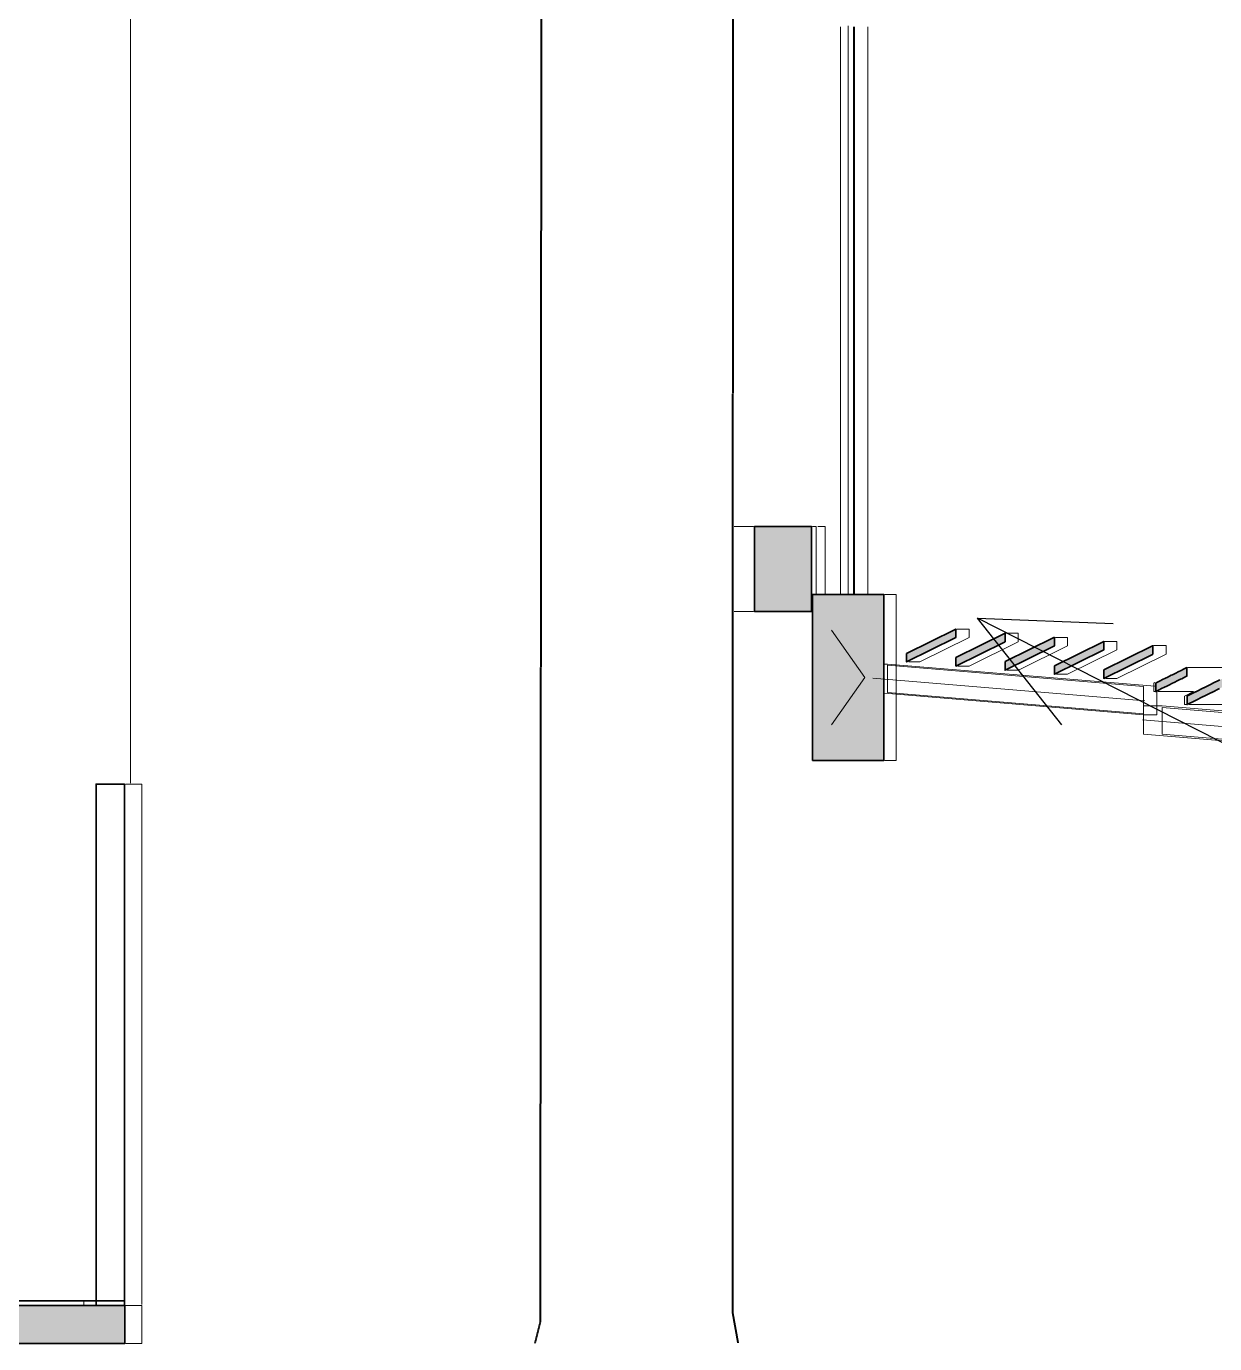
# Model space of a CAD drawing. Header units: millimetres. Extents: x 0 to 153524, y 0 to 59400.
# Drawn here: x 17793 to 20300, y 27469 to 30249 of the extents above; entities that cross this region are included whole.
import ezdxf

# ---------------------------------------------------------------- set-up
doc = ezdxf.new("R2010")
doc.units = ezdxf.units.MM
for name, color, linetype, lineweight in [('01_切断（構造・壁）', 7, 'Continuous', 35), ('03_切断（ガラス）', 5, 'Continuous', 13), ('05_断熱（仮）', 2, 'Continuous', 9), ('10_見えがかり', 7, 'Continuous', 13), ('11_見えがかり（家具）', 8, 'Continuous', 9), ('12_見えがかり（ガラス）', 5, 'Continuous', 9)]:
    doc.layers.add(name, color=color, linetype=linetype, lineweight=lineweight)

msp = doc.modelspace()

# ---------------------------------------------------------------- hatches: boundary and pattern name
at = {"layer": '01_切断（構造・壁）'}
for points in [[(19449.4, 29112.3), (19449.4, 29014), (19444.9, 29014), (19439.7, 29014), (19437.1, 29014), (19435.6, 29014), (19434.6, 29014), (19433.8, 29014), (19433.3, 29014), (19432.8, 29014), (19432.5, 29014), (19432.2, 29014), (19432, 29014), (19430.7, 29014), (19429.4, 29014), (19428.1, 29014), (19426.8, 29014), (19425.5, 29014), (19424.3, 29014), (19423, 29014), (19421.7, 29014), (19420.4, 29014), (19419.1, 29014), (19417.8, 29014), (19416.5, 29014), (19415.4, 29014), (19414, 29014), (19412.2, 29014), (19410.1, 29014), (19407.3, 29014), (19403.6, 29014), (19398.5, 29014), (19390.8, 29014), (19377.9, 29014), (19352.1, 29014), (19329.4, 29014), (19329.4, 29095.7), (19329.4, 29194), (19352.1, 29194), (19377.9, 29194), (19390.8, 29194), (19398.5, 29194), (19403.6, 29194), (19407.3, 29194), (19410.1, 29194), (19412.2, 29194), (19414, 29194), (19415.4, 29194), (19416.5, 29194), (19417.8, 29194), (19419.1, 29194), (19420.4, 29194), (19421.7, 29194), (19423, 29194), (19424.3, 29194), (19425.5, 29194), (19426.8, 29194), (19428.1, 29194), (19429.4, 29194), (19430.7, 29194), (19432, 29194), (19432.2, 29194), (19432.5, 29194), (19432.8, 29194), (19433.3, 29194), (19433.8, 29194), (19434.6, 29194), (19435.6, 29194), (19437.1, 29194), (19439.7, 29194), (19444.9, 29194), (19449.4, 29194)], [(19601.8, 28865.6), (19601.8, 28700), (19530.9, 28700), (19451.8, 28700), (19451.8, 28884.4), (19451.8, 29050), (19522.8, 29050), (19601.8, 29050)], [(19650, 28925.8), (19752.7, 28976.6), (19753.9, 28977.2), (19753.9, 28959.4), (19753.9, 28959.2), (19752.7, 28958.6), (19650, 28907.8), (19650, 28908)], [(19754, 28917.2), (19856.7, 28967.9), (19857.9, 28968.5), (19857.9, 28950.7), (19857.9, 28950.5), (19856.7, 28949.9), (19754, 28899.2), (19754, 28899.4)], [(19858, 28908.5), (19960.7, 28959.2), (19961.9, 28959.8), (19961.9, 28942), (19961.9, 28941.8), (19960.7, 28941.2), (19858, 28890.5), (19858, 28890.7)], [(19962, 28899.8), (20064.7, 28950.6), (20065.9, 28951.2), (20065.9, 28933.4), (20065.9, 28933.2), (20064.7, 28932.6), (19962, 28881.8), (19962, 28882)], [(20066, 28891.2), (20168.7, 28941.9), (20169.9, 28942.5), (20169.9, 28924.7), (20169.9, 28924.5), (20168.7, 28923.9), (20066, 28873.2), (20066, 28873.4)], [(20186.6, 28850.9), (20184.3, 28849.8), (20175.6, 28845.4), (20175.6, 28846.1), (20175.6, 28848.4), (20175.6, 28849.1), (20175.6, 28851.4), (20175.6, 28852.1), (20175.6, 28854.4), (20175.6, 28855.1), (20175.6, 28857.4), (20175.6, 28858.1), (20175.6, 28860.4), (20175.6, 28861.1), (20175.6, 28863.4), (20177.8, 28864.5), (20186.6, 28868.9), (20188.8, 28870), (20197.6, 28874.3), (20199.8, 28875.4), (20208.5, 28879.7), (20210.8, 28880.8), (20219.5, 28885.2), (20221.8, 28886.3), (20230.5, 28890.6), (20232.8, 28891.7), (20241.5, 28896), (20241.5, 28895.4), (20241.5, 28893), (20241.5, 28892.4), (20241.5, 28890), (20241.5, 28889.4), (20241.5, 28887), (20241.5, 28886.4), (20241.5, 28884), (20241.5, 28883.4), (20241.5, 28881), (20241.5, 28880.4), (20241.5, 28878), (20239.3, 28876.9), (20230.5, 28872.6), (20228.3, 28871.5), (20219.5, 28867.2), (20217.3, 28866), (20208.5, 28861.7), (20206.3, 28860.6), (20197.6, 28856.3), (20195.3, 28855.2)], [(20259.3, 28826.6), (20258.5, 28826.1), (20242, 28818), (20242, 28818.1), (20242, 28821), (20242, 28821.1), (20242, 28824), (20242, 28824.1), (20242, 28827), (20242, 28827.1), (20242, 28830), (20242, 28830.1), (20242, 28833), (20242, 28833.1), (20242, 28836), (20242.8, 28836.4), (20259.3, 28844.6), (20260.2, 28845), (20276.6, 28853.1), (20277.5, 28853.5), (20294, 28861.7), (20294.8, 28862.1), (20311.3, 28870.2), (20312.1, 28870.6), (20328.6, 28878.8), (20329.4, 28879.2), (20345.9, 28887.3), (20345.9, 28887.2), (20345.9, 28884.3), (20345.9, 28884.2), (20345.9, 28881.3), (20345.9, 28881.2), (20345.9, 28878.3), (20345.9, 28878.2), (20345.9, 28875.3), (20345.9, 28875.2), (20345.9, 28872.3), (20345.9, 28872.2), (20345.9, 28869.3), (20345.1, 28868.9), (20328.6, 28860.8), (20327.7, 28860.4), (20311.3, 28852.2), (20310.4, 28851.8), (20294, 28843.7), (20293.1, 28843.3), (20276.6, 28835.1), (20275.8, 28834.7)], [(8797.2, 27470), (8797.2, 27519.9), (8797.2, 27550), (8804, 27550), (8828.7, 27550), (8855.3, 27550), (8880.4, 27550), (8884.2, 27550), (8915.7, 27550), (8935.6, 27550), (8950.1, 27550), (8964.6, 27550), (8988.2, 27550), (9030.5, 27550), (9053.8, 27550), (9215.4, 27550), (9416.3, 27550), (11872.6, 27550), (18001, 27550), (18001, 27502.9), (18001, 27470), (11872.6, 27470), (9422.6, 27470), (9417.5, 27470), (9209.1, 27470), (9048.9, 27470), (9030.5, 27470), (8988.2, 27470), (8964.6, 27470), (8950.1, 27470), (8935.6, 27470), (8915.7, 27470), (8880.4, 27470), (8855.3, 27470), (8804, 27470)]]:
    msp.add_hatch(color=7, dxfattribs=at).paths.add_polyline_path(points)
at = {"layer": '05_断熱（仮）', "true_color": 0xf3d98b}
msp.add_hatch(color=8, dxfattribs=at).paths.add_polyline_path([(19476.8, 28725), (19476.8, 29025), (19576.8, 29025), (19576.8, 28725)])

# ---------------------------------------------------------------- linework, layer by layer
at = {"layer": '01_切断（構造・壁）'}
for points in [[(19449.4, 29112.3), (19449.4, 29014), (19444.9, 29014), (19439.7, 29014), (19437.1, 29014), (19435.6, 29014), (19434.6, 29014), (19433.8, 29014), (19433.3, 29014), (19432.8, 29014), (19432.5, 29014), (19432.2, 29014), (19432, 29014), (19430.7, 29014), (19429.4, 29014), (19428.1, 29014), (19426.8, 29014), (19425.5, 29014), (19424.3, 29014), (19423, 29014), (19421.7, 29014), (19420.4, 29014), (19419.1, 29014), (19417.8, 29014), (19416.5, 29014), (19415.4, 29014), (19414, 29014), (19412.2, 29014), (19410.1, 29014), (19407.3, 29014), (19403.6, 29014), (19398.5, 29014), (19390.8, 29014), (19377.9, 29014), (19352.1, 29014), (19329.4, 29014), (19329.4, 29095.7), (19329.4, 29194), (19352.1, 29194), (19377.9, 29194), (19390.8, 29194), (19398.5, 29194), (19403.6, 29194), (19407.3, 29194), (19410.1, 29194), (19412.2, 29194), (19414, 29194), (19415.4, 29194), (19416.5, 29194), (19417.8, 29194), (19419.1, 29194), (19420.4, 29194), (19421.7, 29194), (19423, 29194), (19424.3, 29194), (19425.5, 29194), (19426.8, 29194), (19428.1, 29194), (19429.4, 29194), (19430.7, 29194), (19432, 29194), (19432.2, 29194), (19432.5, 29194), (19432.8, 29194), (19433.3, 29194), (19433.8, 29194), (19434.6, 29194), (19435.6, 29194), (19437.1, 29194), (19439.7, 29194), (19444.9, 29194), (19449.4, 29194), (19449.4, 29112.3)], [(19601.8, 28865.6), (19601.8, 28700), (19530.9, 28700), (19451.8, 28700), (19451.8, 28884.4), (19451.8, 29050), (19522.8, 29050), (19601.8, 29050), (19601.8, 28865.6)], [(19650, 28925.8), (19752.7, 28976.6), (19753.9, 28977.2), (19753.9, 28959.4), (19753.9, 28959.2), (19752.7, 28958.6), (19650, 28907.8), (19650, 28908), (19650, 28925.8)], [(19754, 28917.2), (19856.7, 28967.9), (19857.9, 28968.5), (19857.9, 28950.7), (19857.9, 28950.5), (19856.7, 28949.9), (19754, 28899.2), (19754, 28899.4), (19754, 28917.2)], [(19858, 28908.5), (19960.7, 28959.2), (19961.9, 28959.8), (19961.9, 28942), (19961.9, 28941.8), (19960.7, 28941.2), (19858, 28890.5), (19858, 28890.7), (19858, 28908.5)], [(19962, 28899.8), (20064.7, 28950.6), (20065.9, 28951.2), (20065.9, 28933.4), (20065.9, 28933.2), (20064.7, 28932.6), (19962, 28881.8), (19962, 28882), (19962, 28899.8)], [(20066, 28891.2), (20168.7, 28941.9), (20169.9, 28942.5), (20169.9, 28924.7), (20169.9, 28924.5), (20168.7, 28923.9), (20066, 28873.2), (20066, 28873.4), (20066, 28891.2)], [(20186.6, 28850.9), (20184.3, 28849.8), (20175.6, 28845.4), (20175.6, 28846.1), (20175.6, 28848.4), (20175.6, 28849.1), (20175.6, 28851.4), (20175.6, 28852.1), (20175.6, 28854.4), (20175.6, 28855.1), (20175.6, 28857.4), (20175.6, 28858.1), (20175.6, 28860.4), (20175.6, 28861.1), (20175.6, 28863.4), (20177.8, 28864.5), (20186.6, 28868.9), (20188.8, 28870), (20197.6, 28874.3), (20199.8, 28875.4), (20208.5, 28879.7), (20210.8, 28880.8), (20219.5, 28885.2), (20221.8, 28886.3), (20230.5, 28890.6), (20232.8, 28891.7), (20241.5, 28896), (20241.5, 28895.4), (20241.5, 28893), (20241.5, 28892.4), (20241.5, 28890), (20241.5, 28889.4), (20241.5, 28887), (20241.5, 28886.4), (20241.5, 28884), (20241.5, 28883.4), (20241.5, 28881), (20241.5, 28880.4), (20241.5, 28878), (20239.3, 28876.9), (20230.5, 28872.6), (20228.3, 28871.5), (20219.5, 28867.2), (20217.3, 28866), (20208.5, 28861.7), (20206.3, 28860.6), (20197.6, 28856.3), (20195.3, 28855.2), (20186.6, 28850.9)], [(20259.3, 28826.6), (20258.5, 28826.1), (20242, 28818), (20242, 28818.1), (20242, 28821), (20242, 28821.1), (20242, 28824), (20242, 28824.1), (20242, 28827), (20242, 28827.1), (20242, 28830), (20242, 28830.1), (20242, 28833), (20242, 28833.1), (20242, 28836), (20242.8, 28836.4), (20259.3, 28844.6), (20260.2, 28845), (20276.6, 28853.1), (20277.5, 28853.5), (20294, 28861.7), (20294.8, 28862.1), (20311.3, 28870.2)], [(20310.4, 28851.8), (20294, 28843.7), (20293.1, 28843.3), (20276.6, 28835.1), (20275.8, 28834.7), (20259.3, 28826.6)], [(17939.9, 27550), (17939.9, 27734.3), (17939.9, 27734.3), (17939.9, 28650), (17949.9, 28650), (17999.9, 28650), (17999.9, 28466.2), (17999.9, 27550), (17989.9, 27550), (17939.9, 27550)], [(11872.6, 27550), (18001, 27550), (18001, 27502.9), (18001, 27470), (11872.6, 27470)], [(13087.3, 27560), (16523.2, 27560), (16614.1, 27560), (16614.2, 27560), (17136.3, 27560), (17224.9, 27560), (17389.4, 27560), (17908.5, 27560), (17999.8, 27560)]]:
    msp.add_lwpolyline(points, dxfattribs=at)
at = {"layer": '03_切断（ガラス）'}
for points in [[(19526.8, 30250), (19526.8, 29050)], [(19579.1, 28873.7), (20152.5, 28826)], [(22452.8, 28593.3), (20147.8, 28785.4)]]:
    msp.add_lwpolyline(points, dxfattribs=at)
at = {"layer": '05_断熱（仮）'}
msp.add_lwpolyline([(19491.8, 28775), (19561.8, 28875), (19491.8, 28975)], dxfattribs=at)
at = {"layer": '10_見えがかり'}
for points in [[(19293.6, 27470.9), (19293.3, 27471.6), (19282.1, 27534.4), (19282.7, 31415.7), (19301.5, 31454.4)], [(19304.7, 31457), (19284.6, 31415.7), (19284.1, 27534.4), (19295.3, 27471.6), (19295.6, 27470.9)], [(18011.6, 31174.3), (18012.9, 31174.3), (18012.9, 28652)], [(18865.1, 27470.6), (18876.3, 27515.7), (18878.2, 30278)], [(18880.2, 30278), (18878.3, 27515.7), (18867, 27470.6)], [(19286.3, 29194), (19326.9, 29194)], [(19451.4, 29194), (19459.2, 29194), (19459.2, 29052)], [(19463.1, 29194), (19478.5, 29194)], [(19478.5, 29194), (19478.5, 29052)], [(19603.8, 29050), (19628.4, 29050), (19628.4, 28700), (19603.8, 28700)], [(19326.9, 29014), (19286.3, 29014)], [(19755.9, 28977.2), (19781.8, 28977.2), (19781.8, 28959.2), (19677.9, 28907.8), (19654.5, 28907.8)], [(19859.9, 28968.5), (19885.8, 28968.5), (19885.8, 28950.5), (19781.9, 28899.2), (19758.5, 28899.2)], [(19963.9, 28959.8), (19989.8, 28959.8), (19989.8, 28941.8), (19885.9, 28890.5), (19862.5, 28890.5)], [(20067.9, 28951.2), (20093.8, 28951.2), (20093.8, 28933.2), (19989.9, 28881.8), (19966.5, 28881.8)], [(20171.9, 28942.5), (20197.8, 28942.5), (20197.8, 28924.5), (20093.9, 28873.2), (20070.5, 28873.2)], [(20243.5, 28896), (20257.7, 28896), (20346.9, 28896), (20346.9, 28889.1)], [(20173.6, 28845.4), (20171.4, 28845.4), (20171.4, 28863.4), (20174.1, 28864.7)], [(20255.4, 28845.4), (20180.1, 28845.4)], [(20240, 28818), (20236.3, 28818), (20236.3, 28836), (20255.4, 28845.4)], [(20344, 28809.3), (20340.3, 28809.3), (20340.3, 28818), (20246.5, 28818)], [(17937.8, 27560), (17613.6, 27560)], [(18002.9, 27550), (18036.4, 27550)], [(18036.4, 27550), (18036.4, 27470), (18003, 27470)]]:
    msp.add_lwpolyline(points, dxfattribs=at)
at = {"layer": '11_見えがかり（家具）'}
for points in [[(18001.9, 28650), (18036.3, 28650), (18036.3, 27552)], [(17914.1, 27558), (17914.1, 27552)]]:
    msp.add_lwpolyline(points, dxfattribs=at)
at = {"layer": '12_見えがかり（ガラス）'}
for points in [[(19510.3, 29052), (19510.3, 30248)], [(19538.4, 30248), (19538.4, 29052)], [(19540.3, 29052), (19540.3, 30248)], [(19568.4, 30248), (19568.4, 29052)], [(19603.8, 28903.5), (19609.5, 28903.5), (20173.6, 28856.5)], [(19609.5, 28901.2), (19609.5, 28843.5), (20150, 28798.5), (20150, 28856.2), (19609.5, 28901.2)], [(20150, 28796.2), (19603.8, 28841.7)], [(20177.8, 28844.3), (20177.8, 28796.2), (20150, 28796.2)], [(22368.6, 28570.3), (20150, 28755.2), (20150, 28815.2), (20189.1, 28815.2), (22488.6, 28623.5), (22488.6, 28563.5), (22450, 28563.5)], [(20189.1, 28811.9), (20189.1, 28755.2), (22450, 28566.7), (22450, 28623.5), (20189.1, 28811.9)]]:
    msp.add_lwpolyline(points, dxfattribs=at)
at = {"layer": '45_換気'}
for points in [[(35200, 25200), (33100, 25400), (31000, 26975), (26500, 27480), (22200, 27838.3), (21200, 28250), (20350, 28700), (20350, 28720), (19800, 29000)], [(19977.3, 28775.1), (19800, 29000), (20086.1, 28989)]]:
    msp.add_lwpolyline(points, dxfattribs=at)

doc.saveas('drawing.dxf')
